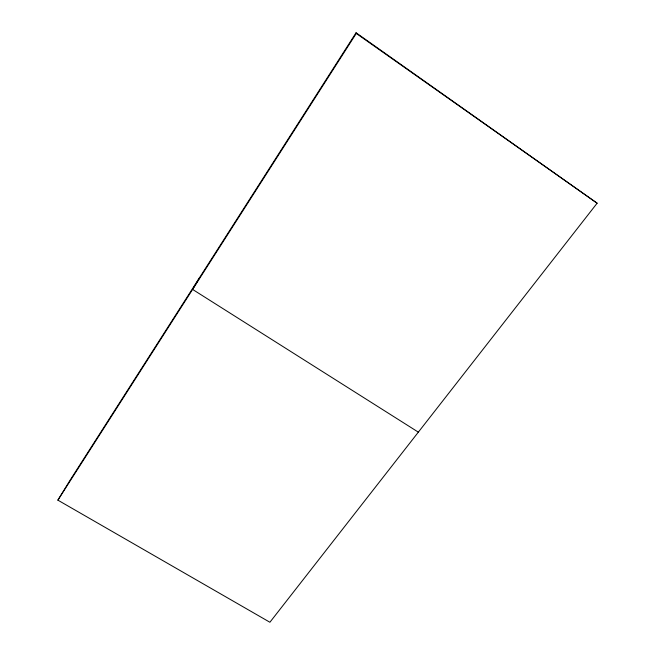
<?xml version="1.0" encoding="UTF-8"?>
<svg xmlns="http://www.w3.org/2000/svg" width="655" height="655" viewBox="0 0 655 655"><rect width="100%" height="100%" fill="white"/><g stroke="black" fill="none" stroke-linecap="round" stroke-linejoin="round"><path stroke-width="0.98" d="M199.726 277.376L192.611 289.428L418.34 432.153M57.877 500.15L69.897 480.5L356.066 32.75L597.123 203.206L269.901 622.25L57.877 500.15L356.279 33.438L356.066 32.75M356.279 33.438L597.123 203.206"/></g></svg>
